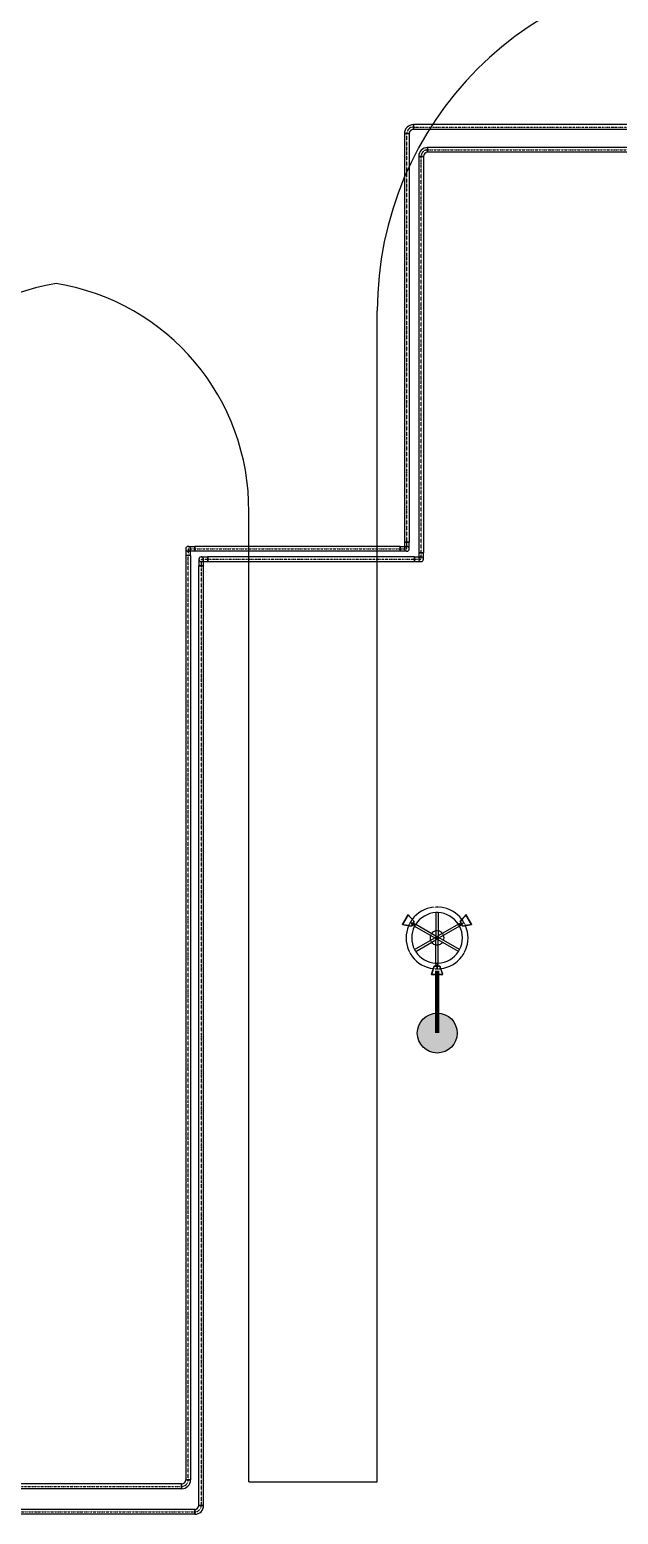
# Model space of a CAD drawing. Header units: millimetres. Extents: x -10011772 to -8149599, y 2847708 to 3434448.
# Drawn here: x -9582668 to -9541442, y 3119833 to 3223918 of the extents above; entities that cross this region are included whole.
import ezdxf

# ---------------------------------------------------------------- set-up
doc = ezdxf.new("R2010")
doc.units = ezdxf.units.MM
for name, pattern in [('CABLEROUTEALL-EMBED 1_DWG$0$HIDDEN2', [0.1875, 0.125, -0.0625]), ('DIVIDE2', [0.625, 0.25, -0.125, 0, -0.125, 0, -0.125]), ('HIDDEN2', [0.1875, 0.125, -0.0625])]:
    doc.linetypes.add(name, pattern=pattern)
doc.layers.add('CABLETRAYLAYOUT-EMBED 2_DWG$0$DwgTemplate', color=7, linetype='Continuous', lineweight=9)
for name, color, linetype in [('REV.D CLOUD', 2, 'Continuous'), ('总平面底图', 9, 'Continuous'), ('照明平面设备层', 1, 'Continuous'), ('电气-接地设计-接地线', 3, '接地线')]:
    doc.layers.add(name, color=color, linetype=linetype)
doc.styles.add('EESLTYPE', font='TXT.shx')
doc.linetypes.add('接地线', pattern='A,500,["/",EESLTYPE,S=200,R=0,X=0,Y=-100],-200,60,-200', length=960)

# ---------------------------------------------------------------- blocks, each defined once
blk = doc.blocks.new('总平面底图 爆炸危险区 LOCATION I')
at = {"layer": '总平面底图', "linetype": 'Continuous'}
for p, q in [((196829, 144737), (196829, 144906)), ((206500, 144906), (196829, 144906)), ((196829, 144906), (196829, 144737)), ((206500, 144737), (196829, 144737)), ((196684, 144593), (196516, 144593)), ((196516, 144593), (196516, 130265)), ((196516, 144593), (196684, 144593)), ((196684, 144593), (196684, 130265)), ((197184, 143793), (197016, 143793)), ((197016, 143793), (197016, 129900)), ((197016, 143793), (197184, 143793)), ((197184, 143793), (197184, 129900)), ((197329, 144106), (197329, 143937)), ((197329, 143937), (197329, 144106)), ((206500, 144106), (197329, 144106)), ((206500, 143937), (197329, 143937)), ((188943, 130121), (189172, 130121)), ((189172, 129952), (189172, 130121)), ((196371, 130121), (189172, 130121)), ((189172, 130121), (189172, 129952)), ((196371, 129952), (196371, 130121)), ((196371, 130121), (196371, 129952)), ((196371, 130121), (196600, 130121)), ((196516, 130265), (196600, 130265)), ((196516, 130265), (196516, 130121)), ((196684, 130265), (196516, 130265)), ((196600, 130265), (196684, 130265)), ((196684, 130037), (196684, 130265)), ((188859, 130037), (188859, 129808)), ((188943, 129808), (188859, 129808)), ((189027, 129808), (188859, 129808)), ((188859, 129808), (188859, 97400)), ((189172, 129952), (188943, 129952)), ((189027, 129808), (188943, 129808)), ((189027, 129808), (189027, 129952)), ((189027, 129808), (189027, 97400)), ((196371, 129952), (189172, 129952)), ((189316, 129672), (189316, 129443)), ((189400, 129756), (189628, 129756)), ((189628, 129587), (189400, 129587)), ((189484, 129443), (189484, 129587)), ((189628, 129587), (189628, 129756)), ((196871, 129756), (189628, 129756)), ((189628, 129756), (189628, 129587)), ((196871, 129587), (189628, 129587)), ((196600, 129952), (196371, 129952)), ((196871, 129756), (196871, 129587)), ((196871, 129756), (197100, 129756)), ((196871, 129587), (196871, 129756)), ((197100, 129587), (196871, 129587)), ((197184, 129900), (197016, 129900)), ((197016, 129900), (197100, 129900)), ((197016, 129900), (197016, 129756)), ((197100, 129900), (197184, 129900)), ((197184, 129672), (197184, 129900)), ((189400, 129443), (189316, 129443)), ((189316, 129443), (189484, 129443)), ((189316, 96505), (189316, 129443)), ((189484, 129443), (189400, 129443)), ((189484, 96505), (189484, 129443)), ((188859, 97400), (189027, 97400)), ((189027, 97400), (188859, 97400)), ((188714, 97256), (147729, 97256)), ((188714, 97087), (147729, 97087)), ((188714, 97087), (188714, 97256)), ((188714, 97256), (188714, 97087)), ((189171, 96361), (163289, 96361)), ((189171, 96193), (189171, 96361)), ((189171, 96361), (189171, 96193)), ((189316, 96505), (189484, 96505)), ((189316, 96505), (189484, 96505)), ((189484, 96505), (189316, 96505)), ((189171, 96193), (163289, 96193))]:
    blk.add_line(p, q, dxfattribs=at)
at = {"layer": '总平面底图', "linetype": 'DIVIDE2'}
for p, q in [((196829, 144822), (206500, 144822)), ((196829, 144822), (196829, 144822)), ((196829, 144822), (196829, 144822)), ((196600, 130265), (196600, 144593)), ((196600, 144593), (196600, 144593)), ((196600, 144593), (196600, 144593)), ((197100, 129900), (197100, 143793)), ((197100, 143793), (197100, 143793)), ((197100, 143793), (197100, 143793)), ((197329, 144022), (197329, 144022)), ((197329, 144022), (197329, 144022)), ((197329, 144022), (206500, 144022)), ((196600, 130265), (196600, 130265)), ((196600, 130265), (196600, 130265)), ((196600, 130121), (196600, 130265)), ((196600, 130037), (196600, 130121)), ((188943, 130037), (189172, 130037)), ((188943, 130037), (188943, 129952)), ((188943, 129952), (188943, 129808)), ((188943, 129808), (188943, 129808)), ((188943, 129808), (188943, 129808)), ((188943, 97400), (188943, 129808)), ((189172, 130037), (196371, 130037)), ((189172, 130037), (189172, 130037)), ((189172, 130037), (189172, 130037)), ((189400, 129672), (189628, 129672)), ((189400, 129672), (189400, 129587)), ((189400, 129587), (189400, 129443)), ((189628, 129672), (196871, 129672)), ((189628, 129672), (189628, 129672)), ((189628, 129672), (189628, 129672)), ((196371, 130037), (196371, 130037)), ((196371, 130037), (196371, 130037)), ((196371, 130037), (196600, 130037)), ((196871, 129672), (196871, 129672)), ((196871, 129672), (196871, 129672)), ((196871, 129672), (197100, 129672)), ((197100, 129900), (197100, 129900)), ((197100, 129900), (197100, 129900)), ((197100, 129756), (197100, 129900)), ((197100, 129672), (197100, 129756)), ((189400, 129443), (189400, 129443)), ((189400, 129443), (189400, 129443)), ((189400, 129443), (189400, 96505)), ((188943, 97400), (188943, 97400)), ((188943, 97400), (188943, 97400)), ((147729, 97172), (188714, 97172)), ((188714, 97172), (188714, 97172)), ((188714, 97172), (188714, 97172)), ((189400, 96505), (189400, 96505)), ((189400, 96505), (189400, 96505)), ((163289, 96277), (189171, 96277)), ((189171, 96277), (189171, 96277)), ((189171, 96277), (189171, 96277))]:
    blk.add_line(p, q, dxfattribs=at)
at = {"layer": '总平面底图'}
for p, q in [((195565, 97328), (195565, 138378)), ((191065, 97328), (191065, 131028))]:
    blk.add_line(p, q, dxfattribs=at)
at = {"layer": '总平面底图', "linetype": 'Continuous', "lineweight": 25}
for q in [(191065, 131332), (195565, 97328)]:
    blk.add_line((191065, 97328), q, dxfattribs=at)
at = {"layer": '总平面底图', "linetype": 'HIDDEN2'}
for p, q in [((196516, 130121), (196516, 130037)), ((189027, 129952), (189027, 130037)), ((189484, 129587), (189484, 129672)), ((197016, 129756), (197016, 129672))]:
    blk.add_line(p, q, dxfattribs=at)
at = {"layer": '总平面底图'}
blk.add_arc((207565, 138378), 12000, 90, 180, dxfattribs=at)
at = {"layer": '总平面底图', "linetype": 'Continuous'}
for centre, radius, start, end in [((196829, 144593), 313, 90, 180), ((196829, 144593), 144, 90, 180), ((197329, 143793), 313, 90, 180), ((197329, 143793), 144, 90, 180), ((188943, 130037), 84.1, 90, 270), ((188943, 130037), 84.1, 90, 270), ((196600, 130037), 84.1, 0, 90), ((196600, 130037), 84.1, 270, 90), ((189400, 129672), 84.1, 90, 270), ((189400, 129672), 84.1, 90, 270), ((196600, 130037), 84.1, 270, 0), ((197100, 129672), 84.1, 270, 90), ((197100, 129672), 84.1, 0, 90), ((197100, 129672), 84.1, 270, 0), ((188714, 97400), 313, 270, 0), ((188714, 97400), 144, 270, 0), ((189171, 96505), 313, 270, 0), ((189171, 96505), 144, 270, 0)]:
    blk.add_arc(centre, radius, start, end, dxfattribs=at)
at = {"layer": '总平面底图', "linetype": 'DIVIDE2'}
for centre, start, end in [((196829, 144593), 90, 180), ((197329, 143793), 90, 180), ((188714, 97400), 270, 0), ((189171, 96505), 270, 0)]:
    blk.add_arc(centre, 229, start, end, dxfattribs=at)
at = {"layer": '总平面底图', "linetype": 'Continuous', "lineweight": 25}
for centre, start, end in [((185606, 131412), 99.203, 180.572), ((183038, 131412), 359.428, 80.797)]:
    blk.add_arc(centre, 8027, start, end, dxfattribs=at)
at = {"layer": '总平面底图', "linetype": 'HIDDEN2'}
for centre, start, end in [((188943, 130037), 0, 90), ((196600, 130037), 90, 270), ((188943, 130037), 270, 0), ((189400, 129672), 0, 90), ((189400, 129672), 270, 0), ((197100, 129672), 90, 270)]:
    blk.add_arc(centre, 84.1, start, end, dxfattribs=at)
blk = doc.blocks.new('Tower Light Type 1')
at = {"layer": '照明平面设备层', "color": 1, "linetype": 'Continuous', "lineweight": -3}
for p, q in [((-2052, 1646), (-2452, 954)), ((-2452, 954), (-2052, 1646)), ((-1632, 1173), (-2052, 1646)), ((-2052, 1646), (-1632, 1173)), ((-1832, 827), (-1632, 1173)), ((-1632, 1173), (-1832, 827)), ((-80, 1798), (-80, 139)), ((80, 1798), (80, 139)), ((2052, 1646), (1632, 1173)), ((2052, 1646), (1632, 1173)), ((1632, 1173), (1832, 827)), ((1832, 827), (1632, 1173)), ((2452, 954), (2052, 1646)), ((2052, 1646), (2452, 954)), ((-2452, 954), (-1832, 827)), ((-2452, 954), (-1832, 827)), ((-1573, 908), (-1732, 1000)), ((-1573, 908), (-1732, 1000)), ((-1597, 830), (-160, 0)), ((-1597, -830), (-160, 0)), ((-1517, 968), (-80, 139)), ((1517, 968), (80, 139)), ((1597, 830), (160, 0)), ((1597, -830), (160, 0)), ((1732, 1000), (1573, 908)), ((1732, 1000), (1573, 908)), ((1832, 827), (2452, 954)), ((2452, 954), (1832, 827)), ((-1517, -968), (-80, -139)), ((-80, -1798), (-80, -139)), ((1517, -968), (80, -139)), ((80, -1798), (80, -139)), ((-200, -2000), (-400, -2600)), ((-400, -2600), (-200, -2000)), ((200, -2000), (-200, -2000)), ((-200, -2000), (200, -2000)), ((0, -1817), (0, -2000)), ((0, -1817), (0, -2000)), ((400, -2600), (200, -2000)), ((400, -2600), (200, -2000)), ((-400, -2600), (400, -2600)), ((400, -2600), (-400, -2600))]:
    blk.add_line(p, q, dxfattribs=at)
at = {"layer": '照明平面设备层', "color": 1, "linetype": 'CABLEROUTEALL-EMBED 1_DWG$0$HIDDEN2', "lineweight": -3}
for p, q in [((-2452, 954), (-2052, 1646)), ((-2052, 1646), (-2452, 954)), ((-2052, 1646), (-1632, 1173)), ((-2052, 1646), (-1632, 1173)), ((-1732, 1000), (-1905, 1100)), ((-1905, 1100), (-1732, 1000)), ((-1732, 1000), (-1905, 1100)), ((-1905, 1100), (-1732, 1000)), ((-1632, 1173), (-1832, 827)), ((-1832, 827), (-1632, 1173)), ((-1692, 1069), (-1772, 931)), ((-1692, 1069), (-1772, 931)), ((-1692, 1069), (-1517, 968)), ((1692, 1069), (1517, 968)), ((1559, 900), (1905, 1100)), ((1559, 900), (1905, 1100)), ((1632, 1173), (2052, 1646)), ((1632, 1173), (2052, 1646)), ((1832, 827), (1632, 1173)), ((1632, 1173), (1832, 827)), ((1692, 1069), (1772, 931)), ((1692, 1069), (1772, 931)), ((1905, 1100), (1732, 1000)), ((1905, 1100), (1732, 1000)), ((2052, 1646), (2452, 954)), ((2452, 954), (2052, 1646)), ((-1832, 827), (-2452, 954)), ((-1832, 827), (-2452, 954)), ((-1772, 931), (-1597, 830)), ((-1732, 1000), (-1559, 900)), ((-1732, 1000), (-1559, 900)), ((-1559, 900), (-1573, 908)), ((-1559, 900), (-1573, 908)), ((-160, 0), (-40, 69)), ((-160, 0), (-40, -69)), ((-80, 139), (40, 69)), ((-80, 139), (-80, 0)), ((80, 0), (-80, 0)), ((-80, 0), (0, 0)), ((0, 0), (-80, 0)), ((-80, 0), (80, 0)), ((-80, -139), (-80, 0)), ((80, 139), (-40, 69)), ((40, 69), (-40, -69)), ((-40, -69), (40, 69)), ((40, -69), (-40, 69)), ((-40, 69), (0, 0)), ((0, 0), (-40, 69)), ((-40, 69), (40, -69)), ((-40, -69), (0, 0)), ((0, 0), (-40, -69)), ((0, 0), (40, 69)), ((40, 69), (0, 0)), ((0, 0), (80, 0)), ((80, 0), (0, 0)), ((0, 0), (40, -69)), ((40, -69), (0, 0)), ((160, 0), (40, 69)), ((160, 0), (40, -69)), ((80, 139), (80, 0)), ((80, -139), (80, 0)), ((1573, 908), (1559, 900)), ((1573, 908), (1559, 900)), ((1772, 931), (1597, 830)), ((2452, 954), (1832, 827)), ((2452, 954), (1832, 827)), ((-80, -139), (40, -69)), ((80, -139), (-40, -69)), ((-400, -2600), (-200, -2000)), ((-400, -2600), (-200, -2000)), ((-200, -2000), (200, -2000)), ((200, -2000), (-200, -2000)), ((-80, -2000), (-80, -1798)), ((80, -2000), (-80, -2000)), ((80, -2000), (-80, -2000)), ((0, -2000), (0, -1800)), ((0, -1800), (0, -1817)), ((0, -2000), (0, -1800)), ((0, -1800), (0, -1817)), ((0, -2000), (0, -2200)), ((0, -2200), (0, -2000)), ((0, -2000), (0, -2200)), ((0, -2200), (0, -2000)), ((80, -2000), (80, -1798)), ((200, -2000), (400, -2600)), ((200, -2000), (400, -2600)), ((400, -2600), (-400, -2600)), ((-400, -2600), (400, -2600))]:
    blk.add_line(p, q, dxfattribs=at)
at = {"layer": '照明平面设备层', "color": 1, "linetype": 'Continuous', "lineweight": -3}
blk.add_circle((0, 0), 100, dxfattribs=at)
blk.add_circle((0, 0), 100, dxfattribs=at)
for radius, start, end in [(2200, 96.86074, 143.17429), (2200, 36.82571, 83.18043), (1800, 92.54732, 147.45268), (1800, 32.54732, 87.45268), (2200, 156.82571, 203.17429), (1800, 152.54732, 207.45268), (500, 159.2069, 200.7931), (500, 159.2069, 200.7931), (500, 99.2069, 140.7931), (500, 99.2069, 140.7931), (500, 39.2069, 80.7931), (500, 39.2069, 80.7931), (500, 339.2069, 20.7931), (500, 0, 20.7931), (500, 339.2069, 0), (1800, 332.54732, 27.45268), (2200, 336.82571, 23.17429), (1800, 212.54732, 267.45268), (500, 219.2069, 260.7931), (500, 219.2069, 260.7931), (500, 279.2069, 320.7931), (500, 279.2069, 320.7931), (1800, 272.54732, 327.45268), (2200, 216.82571, 263.17429), (2200, 276.82571, 323.17429)]:
    blk.add_arc((0, 0), radius, start, end, dxfattribs=at)
at = {"layer": '照明平面设备层', "color": 1, "linetype": 'CABLEROUTEALL-EMBED 1_DWG$0$HIDDEN2', "lineweight": -3}
for radius, start, end in [(2200, 90, 96.86074), (2200, 83.18043, 90), (2200, 150, 156.82571), (2200, 143.17429, 150), (1800, 90, 92.54732), (1800, 87.45268, 90), (2200, 30, 36.82571), (2200, 23.17429, 30), (1800, 150, 152.54732), (1800, 147.45268, 150), (500, 140.7931, 159.2069), (500, 140.7931, 159.2069), (500, 80.7931, 99.2069), (500, 80.7931, 99.2069), (500, 20.7931, 39.2069), (500, 20.7931, 39.2069), (1800, 30, 32.54732), (1800, 27.45268, 30), (2200, 203.17429, 210), (1800, 207.45268, 210), (1800, 210, 212.54732), (500, 200.7931, 219.2069), (500, 200.7931, 219.2069), (500, 260.7931, 270), (500, 260.7931, 279.2069), (500, 270, 279.2069), (1800, 327.45268, 330), (1800, 330, 332.54732), (2200, 330, 336.82571), (2200, 210, 216.82571), (1800, 267.45268, 270), (1800, 270, 272.54732), (2200, 323.17429, 330), (2200, 263.17429, 270), (2200, 270, 276.82571)]:
    blk.add_arc((0, 0), radius, start, end, dxfattribs=at)
blk = doc.blocks.new('PTJD2')
at = {"linetype": 'Continuous'}
blk.add_hatch(color=0, dxfattribs=at).paths.add_polyline_path([(150, 0, 1), (-150, 0, 1)])
at = {"color": 0, "linetype": 'Continuous'}
blk.add_circle((0, 0), 150, dxfattribs=at)

msp = doc.modelspace()

# ---------------------------------------------------------------- linework, layer by layer
at = {"layer": 'CABLETRAYLAYOUT-EMBED 2_DWG$0$DwgTemplate', "color": 252, "linetype": 'Continuous', "lineweight": 25}
msp.add_line((-9567325, 3122103), (-9558325, 3122103), dxfattribs=at)
at = {"layer": '电气-接地设计-接地线', "color": 1, "linetype": '接地线', "ltscale": 0.005, "const_width": 311}
msp.add_lwpolyline([(-9554121, 3157958), (-9554121, 3153570)], dxfattribs=at)

# ---------------------------------------------------------------- block references
at = {"layer": 'REV.D CLOUD', "xscale": 0.9855999445600001, "yscale": 0.9855999445600001, "zscale": 0.9855999445600001}
msp.add_blockref('Tower Light Type 1', (-9554136, 3160242), dxfattribs=at)
at = {"layer": '总平面底图', "xscale": 2, "yscale": 2, "zscale": 2}
msp.add_blockref('总平面底图 爆炸危险区 LOCATION I', (-9949454, 2927448), dxfattribs=at)
at = {"layer": '电气-接地设计-接地线', "color": 1, "xscale": 9.323186670879954, "yscale": 9.323186670879954, "zscale": 3.107728890293317, "rotation": 180}
msp.add_blockref('PTJD2', (-9554121, 3153570), dxfattribs=at)

doc.saveas('drawing.dxf')
